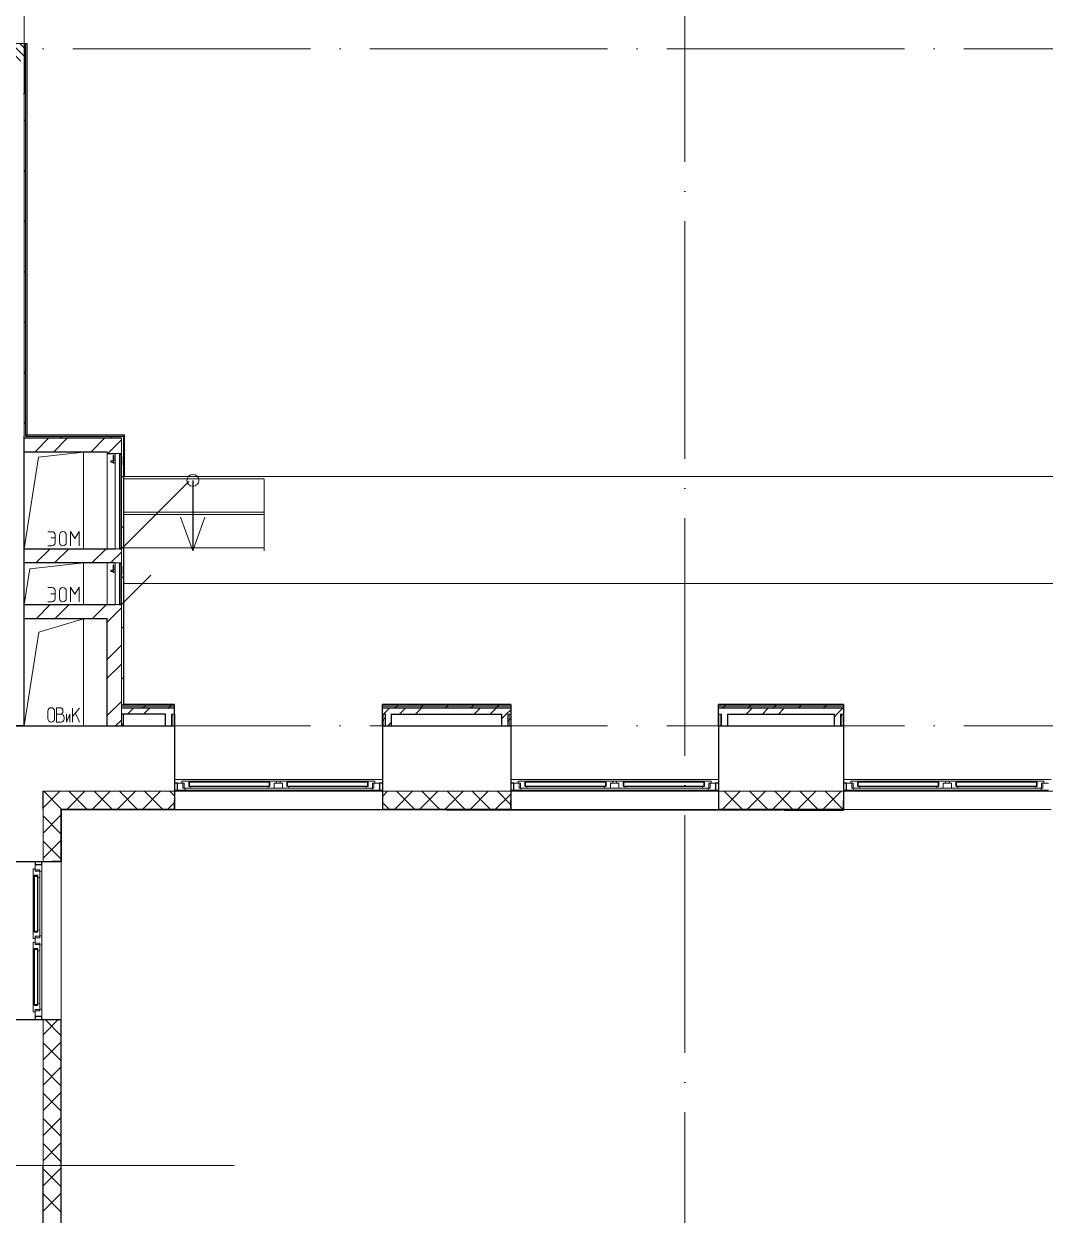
# Model space of a CAD drawing. Header units: millimetres. Extents: x -695119 to 412940, y -249585 to 622758.
# Drawn here: x 299428 to 308024, y 91794 to 101822 of the extents above; entities that cross this region are included whole.
import ezdxf

# ---------------------------------------------------------------- set-up
doc = ezdxf.new("R2010")
doc.units = ezdxf.units.MM
doc.linetypes.add('ADSK_Линия сетки', pattern=[25, 20, -2.5, 0, -2.5])
doc.linetypes.add('ADSK_Штриховая_ш2 п1_5', pattern=[4.5, 3, -1.5])
for name, color, linetype, lineweight in [('_ Окна', 252, 'Continuous', 30), ('Аннотация', 252, 'Continuous', 18), ('Двери', 8, 'Continuous', 9), ('Лестницы', 8, 'Continuous', 9), ('Линии', 7, 'Continuous', 9), ('Оборудование', 8, 'Continuous', 18), ('Ограждение', 8, 'Continuous', 9), ('Окна', 252, 'Continuous', 9), ('Оси', 252, 'Continuous', 9), ('Перекрытие', 252, 'Continuous', 18), ('Стены внутренние', 252, 'Continuous', 18), ('Стены наружные', 252, 'Continuous', 18), ('Стены штриховка', 7, 'Continuous', 9)]:
    doc.layers.add(name, color=color, linetype=linetype, lineweight=lineweight)
doc.layers.add('Узлы', color=7, linetype='Continuous')

# ---------------------------------------------------------------- blocks, each defined once
blk = doc.blocks.new('план 2 этажа')
at = {"layer": 'Двери', "lineweight": 18, "true_color": 0x636466}
h = blk.add_hatch(dxfattribs=at)
h.set_pattern_fill('FP_2', color=251, angle=90, style=0, pattern_type=2)
h.set_pattern_definition([(135, (299235.813, 102381.636), (-35.3553, -35.3553), [])])
h.paths.add_polyline_path([(299041, 101507), (299431, 101507), (299431, 101657), (299041, 101657), (299041, 101597)])
h.paths.add_polyline_path([(299041, 103357), (299431, 103357), (299431, 103507), (299041, 103507)])
at = {"color": 251, "lineweight": 18, "true_color": 0x636466}
for p, q in [((299734, 96065), (299704, 96065)), ((299704, 96065), (299704, 95945)), ((299898, 96063), (299838, 95992)), ((299838, 95943), (299838, 96063)), ((299630, 95974), (299630, 96037)), ((299687, 95974), (299687, 96037)), ((299737, 96012), (299704, 96012)), ((299757, 96032), (299757, 96042)), ((299767, 95972), (299767, 95982)), ((299787, 95945), (299815, 96012)), ((299787, 95945), (299787, 96012)), ((299815, 95945), (299815, 96012)), ((299898, 95943), (299862, 96020)), ((299704, 95945), (299741, 95945))]:
    blk.add_line(p, q, dxfattribs=at)
for centre, radius, start, end in [((299659, 96037), 28.7, 0, 180), ((299734, 96042), 23.3, 0, 90), ((299659, 95974), 28.7, 180, 0), ((299737, 96032), 20, 270, 0), ((299737, 95982), 30, 0, 90), ((299741, 95972), 26.7, 270, 0)]:
    blk.add_arc(centre, radius, start, end, dxfattribs=at)
at = {"layer": '_ Окна', "color": 251, "true_color": 0x636466}
for p, q in [((300721, 95430), (300696, 95430)), ((300696, 95372), (300721, 95372)), ((300721, 95372), (300721, 95430)), ((300819, 95438), (300816, 95438)), ((300816, 95438), (300816, 95406)), ((300816, 95406), (300819, 95406)), ((301496, 95438), (300819, 95438)), ((300819, 95438), (300819, 95406)), ((300819, 95406), (300819, 95438)), ((300819, 95406), (301496, 95406)), ((301496, 95406), (301496, 95438)), ((301496, 95438), (301496, 95406)), ((301499, 95438), (301496, 95438)), ((301496, 95406), (301499, 95406)), ((301499, 95406), (301499, 95438)), ((301646, 95438), (301643, 95438)), ((301643, 95438), (301643, 95406)), ((301643, 95406), (301646, 95406)), ((302323, 95438), (301646, 95438)), ((301646, 95438), (301646, 95406)), ((301646, 95406), (301646, 95438)), ((301646, 95406), (302323, 95406)), ((302323, 95406), (302323, 95438)), ((302323, 95438), (302323, 95406)), ((302326, 95438), (302323, 95438)), ((302323, 95406), (302326, 95406)), ((302326, 95406), (302326, 95438)), ((302446, 95430), (302421, 95430)), ((302421, 95430), (302421, 95372)), ((302421, 95372), (302446, 95372)), ((303551, 95430), (303526, 95430)), ((303526, 95372), (303551, 95372)), ((303551, 95372), (303551, 95430)), ((303649, 95438), (303646, 95438)), ((303646, 95438), (303646, 95406)), ((303646, 95406), (303649, 95406)), ((304326, 95438), (303649, 95438)), ((303649, 95438), (303649, 95406)), ((303649, 95406), (303649, 95438)), ((303649, 95406), (304326, 95406)), ((304326, 95406), (304326, 95438)), ((304326, 95438), (304326, 95406)), ((304329, 95438), (304326, 95438)), ((304326, 95406), (304329, 95406)), ((304329, 95406), (304329, 95438)), ((304476, 95438), (304473, 95438)), ((304473, 95438), (304473, 95406)), ((304473, 95406), (304476, 95406)), ((305153, 95438), (304476, 95438)), ((304476, 95438), (304476, 95406)), ((304476, 95406), (304476, 95438)), ((304476, 95406), (305153, 95406)), ((305153, 95406), (305153, 95438)), ((305153, 95438), (305153, 95406)), ((305156, 95438), (305153, 95438)), ((305153, 95406), (305156, 95406)), ((305156, 95406), (305156, 95438)), ((305276, 95430), (305251, 95430)), ((305251, 95430), (305251, 95372)), ((305251, 95372), (305276, 95372)), ((306351, 95430), (306326, 95430)), ((306326, 95372), (306351, 95372)), ((306351, 95372), (306351, 95430)), ((306449, 95438), (306446, 95438)), ((306446, 95438), (306446, 95406)), ((306446, 95406), (306449, 95406)), ((307126, 95438), (306449, 95438)), ((306449, 95438), (306449, 95406)), ((306449, 95406), (306449, 95438)), ((306449, 95406), (307126, 95406)), ((307126, 95406), (307126, 95438)), ((307126, 95438), (307126, 95406)), ((307129, 95438), (307126, 95438)), ((307126, 95406), (307129, 95406)), ((307129, 95406), (307129, 95438)), ((307276, 95438), (307273, 95438)), ((307273, 95438), (307273, 95406)), ((307273, 95406), (307276, 95406)), ((307953, 95438), (307276, 95438)), ((307276, 95438), (307276, 95406)), ((307276, 95406), (307276, 95438)), ((307276, 95406), (307953, 95406)), ((307953, 95406), (307953, 95438)), ((307953, 95438), (307953, 95406)), ((307956, 95438), (307953, 95438)), ((307953, 95406), (307956, 95406)), ((307956, 95406), (307956, 95438)), ((299523, 94772), (299523, 94747)), ((299581, 94747), (299581, 94772)), ((299523, 94747), (299581, 94747)), ((299547, 94652), (299515, 94652)), ((299515, 94652), (299515, 94649)), ((299547, 94649), (299515, 94649)), ((299515, 94649), (299515, 94182)), ((299515, 94649), (299547, 94649)), ((299547, 94649), (299547, 94652)), ((299547, 94182), (299547, 94649)), ((299515, 94182), (299547, 94182)), ((299547, 94182), (299515, 94182)), ((299515, 94182), (299515, 94179)), ((299515, 94179), (299547, 94179)), ((299547, 94179), (299547, 94182)), ((299547, 94035), (299515, 94035)), ((299515, 94035), (299515, 94032)), ((299547, 94032), (299515, 94032)), ((299515, 94032), (299515, 93565)), ((299515, 94032), (299547, 94032)), ((299547, 94032), (299547, 94035)), ((299547, 93565), (299547, 94032)), ((299515, 93565), (299547, 93565)), ((299547, 93565), (299515, 93565)), ((299515, 93565), (299515, 93562)), ((299515, 93562), (299547, 93562)), ((299547, 93562), (299547, 93565)), ((299523, 93467), (299523, 93442)), ((299581, 93467), (299523, 93467)), ((299581, 93442), (299581, 93467))]:
    blk.add_line(p, q, dxfattribs=at)
at = {"layer": '_ Окна', "color": 251, "lineweight": 18, "true_color": 0x636466}
for p, q in [((300759, 95430), (300721, 95430)), ((300721, 95430), (300721, 95372)), ((300721, 95372), (300780, 95372)), ((300815, 95447), (300759, 95447)), ((300759, 95447), (300759, 95430)), ((300759, 95430), (300779, 95430)), ((300767, 95389), (300767, 95430)), ((300779, 95389), (300767, 95389)), ((300779, 95430), (300779, 95389)), ((300779, 95389), (300829, 95389)), ((300780, 95372), (300785, 95389)), ((300816, 95446), (300815, 95447)), ((300817, 95447), (300816, 95446)), ((300816, 95406), (300816, 95438)), ((300816, 95438), (300834, 95438)), ((300834, 95406), (300816, 95406)), ((300831, 95447), (300817, 95447)), ((300829, 95389), (300834, 95406)), ((300834, 95438), (300831, 95447)), ((301483, 95447), (301481, 95438)), ((301481, 95438), (301499, 95438)), ((301499, 95406), (301481, 95406)), ((301481, 95406), (301485, 95389)), ((301498, 95447), (301483, 95447)), ((301485, 95389), (301536, 95389)), ((301499, 95446), (301498, 95447)), ((301500, 95447), (301499, 95446)), ((301499, 95438), (301499, 95406)), ((301556, 95447), (301500, 95447)), ((301536, 95389), (301536, 95430)), ((301536, 95430), (301556, 95430)), ((301556, 95430), (301556, 95447)), ((301642, 95447), (301586, 95447)), ((301586, 95447), (301586, 95430)), ((301586, 95430), (301606, 95430)), ((301606, 95430), (301606, 95389)), ((301606, 95389), (301656, 95389)), ((301643, 95446), (301642, 95447)), ((301644, 95447), (301643, 95446)), ((301643, 95406), (301643, 95438)), ((301643, 95438), (301661, 95438)), ((301661, 95406), (301643, 95406)), ((301658, 95447), (301644, 95447)), ((301656, 95389), (301661, 95406)), ((301661, 95438), (301658, 95447)), ((302310, 95447), (302308, 95438)), ((302308, 95438), (302326, 95438)), ((302326, 95406), (302308, 95406)), ((302308, 95406), (302312, 95389)), ((302325, 95447), (302310, 95447)), ((302312, 95389), (302363, 95389)), ((302326, 95446), (302325, 95447)), ((302327, 95447), (302326, 95446)), ((302326, 95438), (302326, 95406)), ((302383, 95447), (302327, 95447)), ((302357, 95389), (302361, 95372)), ((302361, 95372), (302421, 95372)), ((302363, 95389), (302363, 95430)), ((302363, 95430), (302383, 95430)), ((302375, 95389), (302363, 95389)), ((302375, 95430), (302375, 95389)), ((302383, 95430), (302383, 95447)), ((302421, 95430), (302383, 95430)), ((302421, 95372), (302421, 95430)), ((303589, 95430), (303551, 95430)), ((303551, 95430), (303551, 95372)), ((303551, 95372), (303610, 95372)), ((303645, 95447), (303589, 95447)), ((303589, 95447), (303589, 95430)), ((303589, 95430), (303609, 95430)), ((303597, 95389), (303597, 95430)), ((303609, 95389), (303597, 95389)), ((303609, 95430), (303609, 95389)), ((303609, 95389), (303659, 95389)), ((303610, 95372), (303615, 95389)), ((303646, 95446), (303645, 95447)), ((303647, 95447), (303646, 95446)), ((303646, 95406), (303646, 95438)), ((303646, 95438), (303664, 95438)), ((303664, 95406), (303646, 95406)), ((303661, 95447), (303647, 95447)), ((303659, 95389), (303664, 95406)), ((303664, 95438), (303661, 95447)), ((304313, 95447), (304311, 95438)), ((304311, 95438), (304329, 95438)), ((304329, 95406), (304311, 95406)), ((304311, 95406), (304315, 95389)), ((304328, 95447), (304313, 95447)), ((304315, 95389), (304366, 95389)), ((304329, 95446), (304328, 95447)), ((304330, 95447), (304329, 95446)), ((304329, 95438), (304329, 95406)), ((304386, 95447), (304330, 95447)), ((304366, 95389), (304366, 95430)), ((304366, 95430), (304386, 95430)), ((304386, 95430), (304386, 95447)), ((304472, 95447), (304416, 95447)), ((304416, 95447), (304416, 95430)), ((304416, 95430), (304436, 95430)), ((304436, 95430), (304436, 95389)), ((304436, 95389), (304486, 95389)), ((304473, 95446), (304472, 95447)), ((304474, 95447), (304473, 95446)), ((304473, 95406), (304473, 95438)), ((304473, 95438), (304491, 95438)), ((304491, 95406), (304473, 95406)), ((304488, 95447), (304474, 95447)), ((304486, 95389), (304491, 95406)), ((304491, 95438), (304488, 95447)), ((305140, 95447), (305138, 95438)), ((305138, 95438), (305156, 95438)), ((305156, 95406), (305138, 95406)), ((305138, 95406), (305142, 95389)), ((305155, 95447), (305140, 95447)), ((305142, 95389), (305193, 95389)), ((305156, 95446), (305155, 95447)), ((305157, 95447), (305156, 95446)), ((305156, 95438), (305156, 95406)), ((305213, 95447), (305157, 95447)), ((305187, 95389), (305191, 95372)), ((305191, 95372), (305251, 95372)), ((305193, 95389), (305193, 95430)), ((305193, 95430), (305213, 95430)), ((305205, 95389), (305193, 95389)), ((305205, 95430), (305205, 95389)), ((305213, 95430), (305213, 95447)), ((305251, 95430), (305213, 95430)), ((305251, 95372), (305251, 95430)), ((306389, 95430), (306351, 95430)), ((306351, 95430), (306351, 95372)), ((306351, 95372), (306410, 95372)), ((306445, 95447), (306389, 95447)), ((306389, 95447), (306389, 95430)), ((306389, 95430), (306409, 95430)), ((306397, 95389), (306397, 95430)), ((306409, 95389), (306397, 95389)), ((306409, 95430), (306409, 95389)), ((306409, 95389), (306459, 95389)), ((306410, 95372), (306415, 95389)), ((306446, 95446), (306445, 95447)), ((306447, 95447), (306446, 95446)), ((306446, 95406), (306446, 95438)), ((306446, 95438), (306464, 95438)), ((306464, 95406), (306446, 95406)), ((306461, 95447), (306447, 95447)), ((306459, 95389), (306464, 95406)), ((306464, 95438), (306461, 95447)), ((307113, 95447), (307111, 95438)), ((307111, 95438), (307129, 95438)), ((307129, 95406), (307111, 95406)), ((307111, 95406), (307115, 95389)), ((307128, 95447), (307113, 95447)), ((307115, 95389), (307166, 95389)), ((307129, 95446), (307128, 95447)), ((307130, 95447), (307129, 95446)), ((307129, 95438), (307129, 95406)), ((307186, 95447), (307130, 95447)), ((307166, 95389), (307166, 95430)), ((307166, 95430), (307186, 95430)), ((307186, 95430), (307186, 95447)), ((307272, 95447), (307216, 95447)), ((307216, 95447), (307216, 95430)), ((307216, 95430), (307236, 95430)), ((307236, 95430), (307236, 95389)), ((307236, 95389), (307286, 95389)), ((307273, 95446), (307272, 95447)), ((307274, 95447), (307273, 95446)), ((307273, 95406), (307273, 95438)), ((307273, 95438), (307291, 95438)), ((307291, 95406), (307273, 95406)), ((307288, 95447), (307274, 95447)), ((307286, 95389), (307291, 95406)), ((307291, 95438), (307288, 95447)), ((307940, 95447), (307938, 95438)), ((307938, 95438), (307956, 95438)), ((307956, 95406), (307938, 95406)), ((307938, 95406), (307942, 95389)), ((307955, 95447), (307940, 95447)), ((307942, 95389), (307993, 95389)), ((307956, 95446), (307955, 95447)), ((307957, 95447), (307956, 95446)), ((307956, 95438), (307956, 95406)), ((308013, 95447), (307957, 95447)), ((307987, 95389), (307991, 95372)), ((307991, 95372), (308051, 95372)), ((307993, 95389), (307993, 95430)), ((307993, 95430), (308013, 95430)), ((308005, 95389), (307993, 95389)), ((308005, 95430), (308005, 95389)), ((308013, 95430), (308013, 95447)), ((308051, 95430), (308013, 95430)), ((299523, 94709), (299506, 94709)), ((299506, 94709), (299506, 94653)), ((299581, 94747), (299523, 94747)), ((299523, 94747), (299523, 94709)), ((299523, 94689), (299523, 94709)), ((299523, 94701), (299564, 94701)), ((299564, 94689), (299523, 94689)), ((299564, 94701), (299564, 94689)), ((299564, 94638), (299564, 94689)), ((299564, 94683), (299581, 94687)), ((299581, 94687), (299581, 94747)), ((299506, 94653), (299507, 94652)), ((299507, 94652), (299506, 94651)), ((299506, 94651), (299506, 94636)), ((299506, 94636), (299515, 94634)), ((299515, 94634), (299515, 94652)), ((299515, 94652), (299547, 94652)), ((299547, 94652), (299547, 94634)), ((299547, 94634), (299564, 94638)), ((299515, 94197), (299506, 94194)), ((299506, 94194), (299506, 94180)), ((299506, 94180), (299507, 94179)), ((299507, 94179), (299506, 94178)), ((299506, 94178), (299506, 94122)), ((299515, 94179), (299515, 94197)), ((299547, 94179), (299515, 94179)), ((299564, 94192), (299547, 94197)), ((299547, 94197), (299547, 94179)), ((299564, 94142), (299564, 94192)), ((299506, 94122), (299523, 94122)), ((299523, 94092), (299506, 94092)), ((299506, 94092), (299506, 94036)), ((299523, 94142), (299564, 94142)), ((299523, 94122), (299523, 94142)), ((299564, 94130), (299523, 94130)), ((299523, 94122), (299523, 94092)), ((299523, 94072), (299523, 94092)), ((299523, 94084), (299564, 94084)), ((299564, 94072), (299523, 94072)), ((299581, 94143), (299564, 94148)), ((299564, 94142), (299564, 94130)), ((299564, 94084), (299564, 94072)), ((299564, 94021), (299564, 94072)), ((299564, 94066), (299581, 94070)), ((299581, 94070), (299581, 94143)), ((299506, 94036), (299507, 94035)), ((299507, 94035), (299506, 94034)), ((299506, 94034), (299506, 94019)), ((299506, 94019), (299515, 94017)), ((299515, 94017), (299515, 94035)), ((299515, 94035), (299547, 94035)), ((299547, 94035), (299547, 94017)), ((299547, 94017), (299564, 94021)), ((299515, 93580), (299506, 93577)), ((299506, 93577), (299506, 93563)), ((299506, 93563), (299507, 93562)), ((299507, 93562), (299506, 93561)), ((299506, 93561), (299506, 93505)), ((299515, 93562), (299515, 93580)), ((299547, 93562), (299515, 93562)), ((299564, 93575), (299547, 93580)), ((299547, 93580), (299547, 93562)), ((299564, 93525), (299564, 93575)), ((299506, 93505), (299523, 93505)), ((299523, 93525), (299564, 93525)), ((299523, 93505), (299523, 93525)), ((299564, 93513), (299523, 93513)), ((299523, 93505), (299523, 93467)), ((299523, 93467), (299581, 93467)), ((299581, 93526), (299564, 93531)), ((299564, 93525), (299564, 93513)), ((299581, 93467), (299581, 93526))]:
    blk.add_line(p, q, dxfattribs=at)
at = {"layer": 'Аннотация', "color": 251, "lineweight": 20, "true_color": 0x636466}
for q in [(300748, 97669), (300953, 97669)]:
    blk.add_line((300851, 97387), q, dxfattribs=at)
blk.add_circle((300851, 97979), 50, dxfattribs=at)
at = {"layer": 'Двери', "color": 251, "linetype": 'ADSK_Штриховая_ш2 п1_5', "true_color": 0x636466}
for p, q in [((299431, 101657), (299041, 101657)), ((299431, 101507), (299431, 101657))]:
    blk.add_line(p, q, dxfattribs=at)
at = {"layer": 'Лестницы', "color": 251, "true_color": 0x636466}
for p, q in [((301451, 98012), (300266, 98012)), ((301451, 97992), (300266, 97992)), ((301451, 97712), (300266, 97712)), ((301451, 97692), (300266, 97692)), ((301451, 97412), (300266, 97412))]:
    blk.add_line(p, q, dxfattribs=at)
at = {"layer": 'Линии', "color": 251, "lineweight": 18, "ltscale": 100, "true_color": 0x636466}
for p, q in [((299431, 97404), (299553, 98175)), ((299930, 98217), (299553, 98175)), ((299930, 98217), (299930, 97404)), ((299629, 97547), (299665, 97547)), ((299655, 97495), (299691, 97495)), ((299691, 97521), (299691, 97454)), ((299728, 97456), (299728, 97519)), ((299785, 97456), (299785, 97519)), ((299822, 97550), (299858, 97490)), ((299822, 97427), (299822, 97550)), ((299895, 97550), (299858, 97490)), ((299895, 97427), (299895, 97550)), ((299629, 97427), (299665, 97427)), ((299930, 97284), (299479, 97234)), ((299930, 97284), (299930, 96934)), ((299431, 96934), (299479, 97234)), ((299629, 97077), (299665, 97077)), ((299822, 97080), (299858, 97020)), ((299822, 96957), (299822, 97080)), ((299895, 97080), (299858, 97020)), ((299895, 96957), (299895, 97080)), ((299655, 97025), (299691, 97025)), ((299691, 97051), (299691, 96984)), ((299728, 96986), (299728, 97049)), ((299785, 96986), (299785, 97049)), ((299629, 96957), (299665, 96957)), ((299930, 96814), (299556, 96701)), ((299930, 96814), (299930, 95912)), ((299431, 95912), (299556, 96701))]:
    blk.add_line(p, q, dxfattribs=at)
at = {"layer": 'Линии', "color": 251, "ltscale": 100, "true_color": 0x636466}
blk.add_line((301451, 97387), (301451, 97987), dxfattribs=at)
at = {"layer": 'Линии', "color": 251, "lineweight": 18, "true_color": 0x636466}
for centre, radius, start, end in [((299665, 97521), 26.1, 0, 90), ((299757, 97519), 28.7, 0, 180), ((299665, 97454), 26.1, 270, 0), ((299757, 97456), 28.7, 180, 0), ((299665, 97051), 26.1, 0, 90), ((299757, 97049), 28.7, 0, 180), ((299665, 96984), 26.1, 270, 0), ((299757, 96986), 28.7, 180, 0)]:
    blk.add_arc(centre, radius, start, end, dxfattribs=at)
at = {"layer": 'Оборудование', "color": 251, "true_color": 0x636466}
for p, q in [((300180, 98188), (300180, 98142)), ((300185, 98188), (300180, 98188)), ((300185, 98142), (300185, 98188)), ((300232, 98204), (300196, 98204)), ((300196, 98204), (300196, 97404)), ((300233, 97405), (300233, 98203)), ((300243, 98197), (300233, 98197)), ((300244, 97412), (300244, 98196)), ((300251, 98185), (300245, 98185)), ((300251, 97423), (300251, 98185)), ((300253, 98176), (300251, 98176)), ((300253, 98172), (300253, 98176)), ((300253, 98172), (300253, 98176)), ((300253, 98172), (300253, 98111)), ((300178, 98144), (300160, 98144)), ((300160, 98144), (300160, 98131)), ((300160, 98131), (300178, 98131)), ((300180, 98146), (300178, 98144)), ((300178, 98144), (300178, 98131)), ((300178, 98131), (300180, 98129)), ((300196, 98147), (300180, 98147)), ((300180, 98147), (300180, 98128)), ((300180, 98133), (300180, 98124)), ((300180, 98128), (300196, 98128)), ((300180, 98124), (300185, 98124)), ((300185, 98124), (300185, 98133)), ((300251, 98107), (300253, 98107)), ((300253, 98107), (300253, 98111)), ((300253, 98107), (300253, 98111)), ((300251, 97404), (300816, 97970)), ((300196, 97404), (300232, 97404)), ((300233, 97411), (300243, 97411)), ((300245, 97423), (300251, 97423)), ((300180, 97268), (300180, 97222)), ((300185, 97268), (300180, 97268)), ((300185, 97222), (300185, 97268)), ((300232, 97284), (300196, 97284)), ((300196, 97284), (300196, 96934)), ((300233, 96935), (300233, 97283)), ((300243, 97277), (300233, 97277)), ((300244, 96942), (300244, 97276)), ((300178, 97224), (300160, 97224)), ((300160, 97224), (300160, 97211)), ((300160, 97211), (300178, 97211)), ((300180, 97226), (300178, 97224)), ((300178, 97224), (300178, 97211)), ((300178, 97211), (300180, 97209)), ((300196, 97227), (300180, 97227)), ((300180, 97227), (300180, 97208)), ((300180, 97213), (300180, 97204)), ((300180, 97208), (300196, 97208)), ((300180, 97204), (300185, 97204)), ((300185, 97204), (300185, 97213)), ((300251, 97265), (300245, 97265)), ((300251, 96953), (300251, 97265)), ((300253, 97256), (300251, 97256)), ((300251, 97187), (300253, 97187)), ((300251, 96934), (300498, 97181)), ((300253, 97252), (300253, 97256)), ((300253, 97252), (300253, 97256)), ((300253, 97252), (300253, 97191)), ((300253, 97187), (300253, 97191)), ((300253, 97187), (300253, 97191)), ((300196, 96934), (300232, 96934)), ((300233, 96941), (300243, 96941)), ((300244, 96962), (300243, 96962)), ((300243, 96962), (300244, 96962)), ((300245, 96953), (300251, 96953))]:
    blk.add_line(p, q, dxfattribs=at)
for points, knots in [([(300233, 98203), (300233, 98203), (300233, 98203), (300233, 98203), (300233, 98204), (300233, 98204), (300233, 98204), (300232, 98204), (300232, 98204), (300232, 98204)], [0, 0, 0, 0, 0.166667, 0.25, 0.333333, 0.5, 0.666667, 0.833333, 1, 1, 1, 1]), ([(300244, 98196), (300244, 98196), (300244, 98196), (300244, 98196), (300244, 98197), (300244, 98197), (300243, 98197), (300243, 98197), (300243, 98197), (300243, 98197), (300243, 98197)], [0, 0, 0, 0, 0.166667, 0.25, 0.333333, 0.416667, 0.541667, 0.666667, 0.833333, 1, 1, 1, 1]), ([(300245, 98185), (300245, 98185), (300245, 98185), (300245, 98185), (300245, 98185), (300244, 98185), (300244, 98185), (300244, 98186), (300244, 98186), (300244, 98186), (300244, 98186), (300244, 98186), (300244, 98187)], [0, 0, 0, 0, 0.166667, 0.25, 0.333333, 0.416667, 0.5, 0.583333, 0.666667, 0.75, 0.833333, 1, 1, 1, 1]), ([(300232, 97404), (300232, 97404), (300232, 97404), (300233, 97404), (300233, 97404), (300233, 97404), (300233, 97405), (300233, 97405), (300233, 97405), (300233, 97405)], [-1, -1, -1, -1, -0.833333, -0.666667, -0.5, -0.333333, -0.25, -0.166667, 0, 0, 0, 0]), ([(300243, 97411), (300243, 97411), (300243, 97411), (300243, 97411), (300243, 97411), (300244, 97411), (300244, 97411), (300244, 97412), (300244, 97412), (300244, 97412), (300244, 97412)], [-1, -1, -1, -1, -0.833333, -0.666667, -0.541667, -0.416667, -0.333333, -0.25, -0.166667, 0, 0, 0, 0]), ([(300244, 97421), (300244, 97422), (300244, 97422), (300244, 97422), (300244, 97422), (300244, 97422), (300244, 97423), (300244, 97423), (300245, 97423), (300245, 97423), (300245, 97423), (300245, 97423), (300245, 97423)], [-1, -1, -1, -1, -0.833333, -0.75, -0.666667, -0.583333, -0.5, -0.416667, -0.333333, -0.25, -0.166667, 0, 0, 0, 0]), ([(300233, 97283), (300233, 97283), (300233, 97283), (300233, 97283), (300233, 97284), (300233, 97284), (300233, 97284), (300232, 97284), (300232, 97284), (300232, 97284)], [0, 0, 0, 0, 0.166667, 0.25, 0.333333, 0.5, 0.666667, 0.833333, 1, 1, 1, 1]), ([(300244, 97276), (300244, 97276), (300244, 97276), (300244, 97276), (300244, 97277), (300244, 97277), (300243, 97277), (300243, 97277), (300243, 97277), (300243, 97277), (300243, 97277)], [0, 0, 0, 0, 0.166667, 0.25, 0.333333, 0.416667, 0.541667, 0.666667, 0.833333, 1, 1, 1, 1]), ([(300245, 97265), (300245, 97265), (300245, 97265), (300245, 97265), (300245, 97265), (300244, 97265), (300244, 97265), (300244, 97266), (300244, 97266), (300244, 97266), (300244, 97266), (300244, 97266), (300244, 97267)], [0, 0, 0, 0, 0.166667, 0.25, 0.333333, 0.416667, 0.5, 0.583333, 0.666667, 0.75, 0.833333, 1, 1, 1, 1]), ([(300232, 96934), (300232, 96934), (300232, 96934), (300233, 96934), (300233, 96934), (300233, 96934), (300233, 96935), (300233, 96935), (300233, 96935), (300233, 96935)], [-1, -1, -1, -1, -0.833333, -0.666667, -0.5, -0.333333, -0.25, -0.166667, 0, 0, 0, 0]), ([(300243, 96941), (300243, 96941), (300243, 96941), (300243, 96941), (300243, 96941), (300244, 96941), (300244, 96941), (300244, 96942), (300244, 96942), (300244, 96942), (300244, 96942)], [-1, -1, -1, -1, -0.833333, -0.666667, -0.541667, -0.416667, -0.333333, -0.25, -0.166667, 0, 0, 0, 0]), ([(300244, 96951), (300244, 96952), (300244, 96952), (300244, 96952), (300244, 96952), (300244, 96952), (300244, 96953), (300244, 96953), (300245, 96953), (300245, 96953), (300245, 96953), (300245, 96953), (300245, 96953)], [-1, -1, -1, -1, -0.833333, -0.75, -0.666667, -0.583333, -0.5, -0.416667, -0.333333, -0.25, -0.166667, 0, 0, 0, 0])]:
    blk.add_open_spline(points, degree=3, knots=knots, dxfattribs=at)
at = {"layer": 'Ограждение', "color": 251, "true_color": 0x636466}
for p, q in [((299446, 101657), (299456, 101657)), ((299456, 98362), (299456, 101657)), ((299456, 98362), (299446, 98352)), ((300276, 98362), (299456, 98362)), ((300276, 98362), (300266, 98352)), ((300276, 98012), (300276, 98362)), ((314356, 98012), (301451, 98012)), ((314356, 97112), (300266, 97112)), ((300266, 95912), (300266, 96012)), ((302446, 95462), (300696, 95462)), ((305276, 95462), (303526, 95462)), ((308076, 95462), (306326, 95462))]:
    blk.add_line(p, q, dxfattribs=at)
at = {"layer": 'Окна', "color": 251, "true_color": 0x636466}
for p, q in [((300780, 95372), (302361, 95372)), ((300817, 95447), (300815, 95447)), ((300829, 95389), (301485, 95389)), ((301483, 95447), (300831, 95447)), ((301500, 95447), (301498, 95447)), ((301606, 95389), (301536, 95389)), ((301556, 95447), (301586, 95447)), ((301586, 95430), (301556, 95430)), ((301644, 95447), (301642, 95447)), ((301656, 95389), (302312, 95389)), ((302310, 95447), (301658, 95447)), ((302327, 95447), (302325, 95447)), ((303610, 95372), (305191, 95372)), ((303647, 95447), (303645, 95447)), ((303659, 95389), (304315, 95389)), ((304313, 95447), (303661, 95447)), ((304330, 95447), (304328, 95447)), ((304436, 95389), (304366, 95389)), ((304386, 95447), (304416, 95447)), ((304416, 95430), (304386, 95430)), ((304474, 95447), (304472, 95447)), ((304486, 95389), (305142, 95389)), ((305140, 95447), (304488, 95447)), ((305157, 95447), (305155, 95447)), ((306410, 95372), (307991, 95372)), ((306447, 95447), (306445, 95447)), ((306459, 95389), (307115, 95389)), ((307113, 95447), (306461, 95447)), ((307130, 95447), (307128, 95447)), ((307236, 95389), (307166, 95389)), ((307186, 95447), (307216, 95447)), ((307216, 95430), (307186, 95430)), ((307274, 95447), (307272, 95447)), ((307286, 95389), (307942, 95389)), ((307940, 95447), (307288, 95447)), ((307957, 95447), (307955, 95447)), ((299581, 94143), (299581, 94687)), ((299506, 94653), (299506, 94651)), ((299506, 94636), (299506, 94194)), ((299564, 94192), (299564, 94638)), ((299506, 94180), (299506, 94178)), ((299581, 93526), (299581, 94070)), ((299506, 94036), (299506, 94034)), ((299506, 94019), (299506, 93577)), ((299564, 93575), (299564, 94021)), ((299506, 93563), (299506, 93561))]:
    blk.add_line(p, q, dxfattribs=at)
at = {"layer": 'Оси', "color": 251, "linetype": 'ADSK_Линия сетки', "ltscale": 100, "true_color": 0x636466}
for p, q in [((304991, 112662), (304991, 47956)), ((326841, 101612), (255081, 101612)), ((326841, 95912), (255119, 95912)), ((301198, 92212), (255081, 92212))]:
    blk.add_line(p, q, dxfattribs=at)
at = {"layer": 'Перекрытие', "color": 251, "ltscale": 100, "true_color": 0x636466}
for p, q in [((299930, 98217), (299930, 97404)), ((301451, 97412), (300266, 97412)), ((299930, 97284), (299930, 96934)), ((299930, 96814), (299930, 95912))]:
    blk.add_line(p, q, dxfattribs=at)
at = {"layer": 'Стены внутренние', "color": 251, "true_color": 0x636466}
for p, q in [((299431, 98352), (299431, 103357)), ((299591, 95362), (311966, 95362)), ((305276, 95362), (310901, 95362)), ((299591, 94772), (299591, 95210)), ((302446, 95210), (300696, 95210)), ((305276, 95210), (303526, 95210)), ((308076, 95210), (306326, 95210)), ((299743, 94772), (299743, 93442)), ((299591, 92212), (299591, 93442))]:
    blk.add_line(p, q, dxfattribs=at)
at = {"layer": 'Стены внутренние', "color": 251, "lineweight": 30, "true_color": 0x636466}
for p, q in [((299431, 101232), (299426, 101232)), ((299431, 97404), (299431, 98217)), ((299431, 96934), (299431, 97284)), ((299431, 95912), (299431, 96814)), ((299041, 95912), (300131, 95912)), ((299431, 95912), (299041, 95912)), ((300251, 95912), (300621, 95912)), ((300696, 95912), (300696, 95210)), ((302446, 95912), (302446, 95210)), ((302521, 95912), (303451, 95912)), ((303526, 95912), (303526, 95210)), ((305276, 95912), (305276, 95210)), ((305351, 95912), (306251, 95912)), ((306326, 95912), (306326, 95210)), ((299591, 95210), (299591, 95362)), ((299743, 95210), (300696, 95210)), ((299743, 95210), (299743, 94772)), ((302446, 95210), (303526, 95210)), ((305276, 95210), (306326, 95210)), ((299041, 94772), (299743, 94772)), ((299041, 93442), (299743, 93442)), ((299743, 91510), (299743, 93442)), ((299591, 91662), (299591, 92212))]:
    blk.add_line(p, q, dxfattribs=at)
at = {"layer": 'Стены внутренние', "color": 251, "linetype": 'Continuous', "lineweight": 9, "true_color": 0x636466}
for p, q in [((299591, 95222), (299730, 95362)), ((299746, 95212), (299596, 95362)), ((299793, 95212), (299943, 95362)), ((299958, 95212), (299808, 95362)), ((300005, 95212), (300155, 95362)), ((300171, 95212), (300021, 95362)), ((300217, 95212), (300367, 95362)), ((300383, 95212), (300233, 95362)), ((300429, 95212), (300579, 95362)), ((300595, 95212), (300445, 95362)), ((300696, 95323), (300657, 95362)), ((302446, 95319), (302488, 95362)), ((302550, 95212), (302700, 95362)), ((302716, 95212), (302566, 95362)), ((302762, 95212), (302912, 95362)), ((302928, 95212), (302778, 95362)), ((302975, 95212), (303125, 95362)), ((303140, 95212), (302990, 95362)), ((303187, 95212), (303337, 95362)), ((303353, 95212), (303203, 95362)), ((303524, 95252), (303415, 95362)), ((305308, 95212), (305458, 95362)), ((305474, 95212), (305324, 95362)), ((305520, 95212), (305670, 95362)), ((305686, 95212), (305536, 95362)), ((305732, 95212), (305882, 95362)), ((305898, 95212), (305748, 95362)), ((305944, 95212), (306094, 95362)), ((306110, 95212), (305960, 95362)), ((306157, 95212), (306307, 95362)), ((306322, 95212), (306172, 95362)), ((300641, 95212), (300694, 95264)), ((302504, 95212), (302448, 95268)), ((303399, 95212), (303526, 95339)), ((300411, 95212), (300409, 95210)), ((300620, 95210), (300619, 95212)), ((303083, 95210), (303082, 95212)), ((303226, 95212), (303225, 95210)), ((305899, 95210), (305898, 95212)), ((299591, 95010), (299741, 95160)), ((299741, 95005), (299591, 95155)), ((299591, 94798), (299741, 94948)), ((299741, 94793), (299591, 94943)), ((299591, 93313), (299718, 93440)), ((299741, 93308), (299607, 93442)), ((299591, 93101), (299741, 93251)), ((299741, 93096), (299591, 93246)), ((299591, 92889), (299741, 93039)), ((299741, 92884), (299591, 93034)), ((299591, 92676), (299741, 92826)), ((299741, 92672), (299591, 92822)), ((299591, 92464), (299741, 92614)), ((299741, 92459), (299591, 92609)), ((299591, 92252), (299741, 92402)), ((299741, 92247), (299591, 92397)), ((299743, 92429), (299741, 92426)), ((299591, 92040), (299741, 92190)), ((299741, 92035), (299591, 92185)), ((299591, 91828), (299741, 91978)), ((299741, 91823), (299591, 91973))]:
    blk.add_line(p, q, dxfattribs=at)
at = {"layer": 'Стены наружные', "color": 251, "lineweight": 30, "true_color": 0x636466}
for p, q in [((299431, 101657), (299431, 101232)), ((299431, 101657), (299446, 101657)), ((299446, 98352), (299446, 101657)), ((299431, 98217), (299431, 98352)), ((299431, 98337), (300251, 98337)), ((299446, 98352), (300266, 98352)), ((300266, 98352), (300266, 96092)), ((300131, 98217), (299431, 98217)), ((300131, 98217), (300131, 98204)), ((300131, 98204), (300196, 98204)), ((300232, 98204), (300251, 98204)), ((300251, 98185), (300251, 98204)), ((299431, 97404), (300196, 97404)), ((299431, 97284), (299431, 97404)), ((300232, 97404), (300251, 97404)), ((300251, 97404), (300251, 97423)), ((300196, 97284), (299431, 97284)), ((300232, 97284), (300251, 97284)), ((300251, 97265), (300251, 97284)), ((299431, 96934), (300196, 96934)), ((299431, 96814), (299431, 96934)), ((300232, 96934), (300251, 96934)), ((300251, 96934), (300251, 96953)), ((300131, 96814), (299431, 96814)), ((300131, 95912), (300131, 96814)), ((300266, 96087), (300251, 96087)), ((300266, 96087), (300251, 96087)), ((300696, 96092), (300266, 96092)), ((300696, 96012), (300696, 96092)), ((303526, 96092), (302446, 96092)), ((302446, 96012), (302446, 96092)), ((303526, 96092), (303526, 95912)), ((306326, 96092), (305276, 96092)), ((305276, 95912), (305276, 96092)), ((306326, 96092), (306326, 95912)), ((300621, 96012), (300251, 96012)), ((300251, 96012), (300251, 95912)), ((300621, 95912), (300621, 96012)), ((300696, 96012), (300696, 95912)), ((302446, 95912), (302446, 96012)), ((302521, 96012), (303451, 96012)), ((302521, 96012), (302521, 95912)), ((303451, 95912), (303451, 96012)), ((305351, 96012), (306251, 96012)), ((305351, 96012), (305351, 95912)), ((306251, 95912), (306251, 96012)), ((300131, 95912), (300251, 95912)), ((300621, 95912), (300696, 95912)), ((302446, 95912), (302521, 95912)), ((303451, 95912), (303526, 95912)), ((305276, 95912), (305351, 95912)), ((306251, 95912), (306326, 95912)), ((306326, 95209), (305826, 95209)), ((305826, 95209), (305826, 95204)), ((305826, 95204), (306326, 95204)), ((306326, 95209), (306326, 95204))]:
    blk.add_line(p, q, dxfattribs=at)
at = {"layer": 'Стены наружные', "color": 251, "linetype": 'Continuous', "lineweight": 9, "true_color": 0x636466}
for p, q in [((299431, 101426), (299446, 101441)), ((299431, 101002), (299446, 101017)), ((299431, 100577), (299446, 100592)), ((299431, 100153), (299446, 100168)), ((299431, 99729), (299446, 99744)), ((299431, 99305), (299446, 99320)), ((299431, 98880), (299446, 98895)), ((299431, 98456), (299446, 98471)), ((299520, 98217), (299640, 98337)), ((299677, 98217), (299797, 98337)), ((299736, 98337), (299751, 98352)), ((299991, 98217), (300111, 98337)), ((300136, 98204), (300251, 98319)), ((300160, 98337), (300175, 98352)), ((300251, 98003), (300266, 98018)), ((300251, 97579), (300266, 97594)), ((299530, 97284), (299650, 97404)), ((299687, 97284), (299807, 97404)), ((300001, 97284), (300121, 97404)), ((300159, 97284), (300251, 97376)), ((300251, 97155), (300266, 97170)), ((299531, 96814), (299651, 96934)), ((299689, 96814), (299809, 96934)), ((300003, 96814), (300123, 96934)), ((300131, 96785), (300251, 96905)), ((300251, 96731), (300266, 96746)), ((300131, 96471), (300251, 96591)), ((300131, 96313), (300251, 96433)), ((300251, 96306), (300266, 96321)), ((300131, 95999), (300251, 96119)), ((300430, 96062), (300443, 96074)), ((300443, 96074), (300455, 96087)), ((300455, 96087), (300460, 96092)), ((300643, 96062), (300655, 96074)), ((300655, 96074), (300668, 96087)), ((302552, 96062), (302564, 96074)), ((302564, 96074), (302577, 96087)), ((302577, 96087), (302582, 96092)), ((302764, 96062), (302776, 96074)), ((302776, 96074), (302789, 96087)), ((302976, 96062), (302989, 96074)), ((302989, 96074), (303001, 96087)), ((303001, 96087), (303006, 96092)), ((303188, 96062), (303201, 96074)), ((303201, 96074), (303213, 96087)), ((303400, 96062), (303413, 96074)), ((303413, 96074), (303425, 96087)), ((303425, 96087), (303430, 96092)), ((305309, 96062), (305322, 96074)), ((305322, 96074), (305334, 96087)), ((305522, 96062), (305534, 96074)), ((305534, 96074), (305547, 96087)), ((305547, 96087), (305552, 96092)), ((305734, 96062), (305746, 96074)), ((305746, 96074), (305759, 96087)), ((305946, 96062), (305958, 96074)), ((305958, 96074), (305971, 96087)), ((305971, 96087), (305976, 96092)), ((306158, 96062), (306171, 96074)), ((306171, 96074), (306183, 96087)), ((300301, 96012), (300351, 96062)), ((300435, 96012), (300485, 96062)), ((302446, 95956), (302458, 95968)), ((302456, 96012), (302506, 96062)), ((302458, 95968), (302471, 95981)), ((302591, 96012), (302641, 96062)), ((302725, 96012), (302775, 96062)), ((303219, 96012), (303269, 96062)), ((303354, 96012), (303404, 96062)), ((303451, 95974), (303489, 96012)), ((303489, 96012), (303526, 96049)), ((303513, 95963), (303526, 95975)), ((305509, 96012), (305559, 96062)), ((305644, 96012), (305694, 96062)), ((305779, 96012), (305829, 96062)), ((306251, 95990), (306272, 96012)), ((306272, 96012), (306322, 96062)), ((306301, 95992), (306313, 96005)), ((306313, 96005), (306320, 96012)), ((300201, 95912), (300251, 95962)), ((302491, 95912), (302521, 95942)), ((303501, 95950), (303513, 95963)), ((305903, 95204), (305900, 95209))]:
    blk.add_line(p, q, dxfattribs=at)
at = {"layer": 'Стены наружные', "color": 251, "true_color": 0x636466}
for p, q in [((300131, 97404), (300131, 98204)), ((300131, 96934), (300131, 97284)), ((300258, 95927), (300266, 95927)), ((300258, 95912), (300258, 95927)), ((300156, 95205), (300156, 95210)), ((302986, 95205), (300156, 95205)), ((300696, 95210), (302446, 95210)), ((300696, 95210), (300696, 95205)), ((302446, 95205), (302446, 95210)), ((302986, 95204), (302986, 95210)), ((302986, 95209), (305811, 95209)), ((305811, 95204), (302986, 95204)), ((305811, 95204), (305811, 95209))]:
    blk.add_line(p, q, dxfattribs=at)
at = {"layer": 'Стены штриховка', "color": 251, "true_color": 0x636466}
for p, q in [((300251, 98337), (300251, 98204)), ((300251, 97404), (300251, 97284)), ((300251, 96012), (300251, 96934)), ((300696, 96074), (300251, 96074)), ((300266, 96087), (300696, 96087)), ((300696, 96087), (300266, 96087)), ((302446, 96087), (303526, 96087)), ((303526, 96087), (302446, 96087)), ((303526, 96074), (302446, 96074)), ((305276, 96087), (306326, 96087)), ((306326, 96087), (305276, 96087)), ((306326, 96074), (305276, 96074)), ((300696, 96062), (300251, 96062)), ((300671, 95912), (300671, 96012)), ((300671, 96012), (300696, 96012)), ((300683, 95912), (300683, 96012)), ((303526, 96062), (302446, 96062)), ((302446, 96012), (302471, 96012)), ((302458, 95912), (302458, 96012)), ((302471, 95912), (302471, 96012)), ((303501, 95912), (303501, 96012)), ((303501, 96012), (303526, 96012)), ((303513, 95912), (303513, 96012)), ((306326, 96062), (305276, 96062)), ((305276, 96012), (305301, 96012)), ((305288, 95912), (305288, 96012)), ((305301, 95912), (305301, 96012)), ((306301, 95912), (306301, 96012)), ((306301, 96012), (306326, 96012)), ((306313, 95912), (306313, 96012)), ((300696, 95286), (300694, 95286)), ((300694, 95286), (300694, 95212)), ((302448, 95286), (302446, 95286)), ((302448, 95212), (302448, 95286)), ((303526, 95286), (303524, 95286)), ((303524, 95286), (303524, 95212)), ((305278, 95286), (305276, 95286)), ((305278, 95212), (305278, 95286)), ((306326, 95286), (306324, 95286)), ((306324, 95286), (306324, 95212)), ((300694, 95212), (299741, 95212)), ((299741, 95212), (299741, 94774)), ((299743, 95210), (299741, 95210)), ((303524, 95212), (302448, 95212)), ((306324, 95212), (305278, 95212)), ((299667, 94774), (299667, 94772)), ((299741, 94774), (299667, 94774)), ((299667, 93442), (299667, 93440)), ((299667, 93440), (299741, 93440)), ((299741, 93440), (299741, 91510))]:
    blk.add_line(p, q, dxfattribs=at)
at = {"layer": 'Узлы', "color": 251, "true_color": 0x636466}
blk.add_line((300851, 97979), (300851, 97387), dxfattribs=at)

msp = doc.modelspace()

# ---------------------------------------------------------------- block references
msp.add_blockref('план 2 этажа', (0, 0))

doc.saveas('drawing.dxf')
